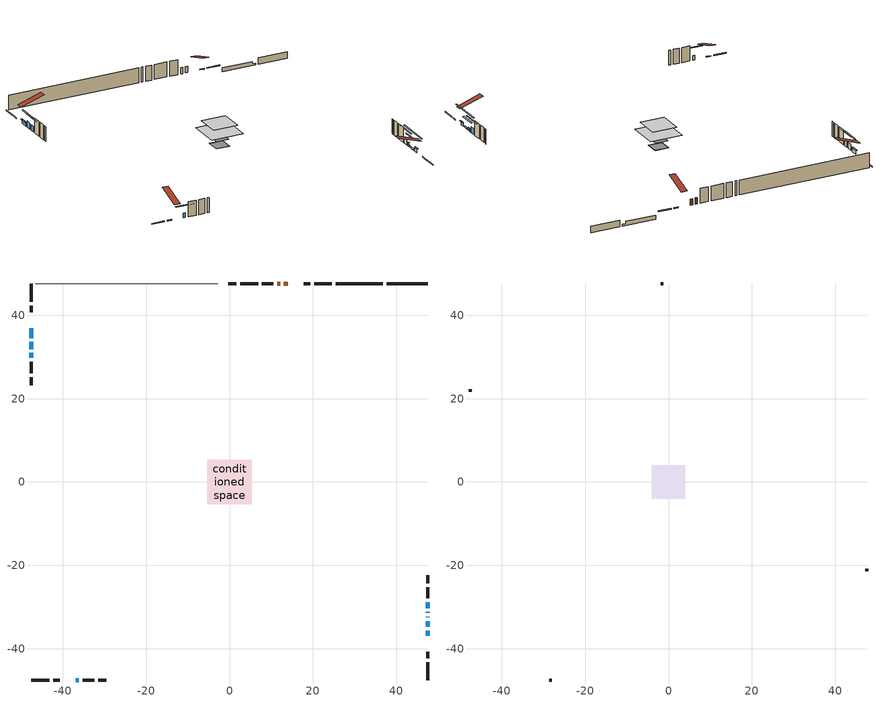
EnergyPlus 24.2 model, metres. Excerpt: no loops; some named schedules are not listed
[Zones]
conditioned space
 floor outside (Floor1 construction): -2.06,-2.06 -2.06,2.06 2.06,2.06 2.06,-2.06 z1.05
 floor adiabatic (AdiabaticFloorConstruction): -5.29,-5.29 -5.29,5.29 5.29,5.29 5.29,-5.29 z3.49
 floor foundation (Slab1 construction): -2.15,-2.15 -2.15,2.15 2.15,2.15 2.15,-2.15 z-1.18
 floor foundation (Slab1 construction 1): -2.3,-2.3 -2.3,2.3 2.3,2.3 2.3,-2.3 z-1.18
 wall outside (RimJoist1 construction): 24.59,47.51 20.29,47.51 / -47.51,-47.51 -43.21,-47.51 / -47.51,47.51 -47.51,43.21 / 47.51,-47.51 47.51,-43.21 z1.05:1.35
 wall outside (RimJoist2 construction): 19.36,47.51 17.84,47.51 / -42.28,-47.51 -40.76,-47.51 / -47.51,42.28 -47.51,40.76 / 47.51,-42.28 47.51,-40.76 z1.05:1.35
 wall outside (AdiabaticWallConstruction 1): 13.92,47.51 13.06,47.51 / 12.13,47.51 11.43,47.51 z1.05:3.08
 wall outside (AdiabaticWallConstruction): 47.51,-36.84 47.51,-35.69 / -47.51,36.84 -47.51,34.55 z1.05:2.19; 47.51,-34.77 47.51,-33.39 z1.05:1.66; -36.84,-47.51 -36.13,-47.51 z1.05:2.52; 47.51,-32.47 47.51,-32.29 / 47.51,-31.36 47.51,-31.18 z1.05:1.94; -47.51,33.62 -47.51,31.89 z1.05:3.08; 47.51,-30.25 47.51,-28.88 z1.05:3.01; -47.51,30.97 -47.51,29.77 z1.05:2.88
 wall outside (Wall1 construction): 10.5,47.51 7.78,47.51 / -35.2,-47.51 -32.48,-47.51 / -47.51,28.84 -47.51,26.12 / 47.51,-27.95 47.51,-25.23 z1.05:5.93
 wall outside (Wall3 construction): 1.65,47.51 -0.33,47.51 / -31.55,-47.51 -29.57,-47.51 / -47.51,25.19 -47.51,23.22 / 47.51,-24.3 47.51,-22.33 z1.05:5.93
 wall foundation (FoundationWall1 construction): 47.51,47.51 37.73,47.51 z-1.18:1.05
 wall foundation (FoundationWall2 construction): 25.52,47.51,-1.18 25.52,47.51,0.19 35.67,47.51,0.19 35.67,47.51,-0.55 36.8,47.51,-0.55 36.8,47.51,-1.18
 wall othersidecoefficients (Wall2 construction): 6.85,47.51 2.57,47.51 z1.05:5.93
 wall adiabatic (Wall5 construction): -2.76,47.51 -46.58,47.51 z1.05:5.93
 window (WindowConstruction): 47.51,-36.84 47.51,-35.69 z1.05:2.19
 window (WindowConstruction 8): 47.51,-34.77 47.51,-33.39 z1.05:1.66
 window (WindowConstruction 1): -47.51,36.84 -47.51,34.55 z1.05:2.19
 window (WindowConstruction 2): -36.84,-47.51 -36.13,-47.51 z1.05:2.52
 window (WindowConstruction 6): 47.51,-32.46 47.51,-32.29 z1.05:1.94
 window (WindowConstruction 7): 47.51,-31.36 47.51,-31.18 z1.05:1.94
 window (WindowConstruction 3): -47.51,33.62 -47.51,31.89 z1.05:3.08
 window (WindowConstruction 4): 47.51,-30.25 47.51,-28.88 z1.05:3.01
 window (WindowConstruction 5): -47.51,30.97 -47.51,29.77 z1.05:2.88
 door (Door): 13.92,47.51 13.06,47.51 z1.05:3.08
 door (Door 1): 12.13,47.51 11.43,47.51 z1.05:3.08
 ceiling adiabatic (AdiabaticFloorConstruction): 5.29,-5.29 5.29,5.29 -5.29,5.29 -5.29,-5.29 z3.49
attic - vented
 floor to conditioned space (Floor2 construction Reversed): -4.01,-4.01 -4.01,4.01 4.01,4.01 4.01,-4.01 z5.93
 wall outside (Wall4 construction): -1.26,47.51 -1.83,47.51 / -28.64,-47.51 -28.07,-47.51 / -47.51,22.29 -47.51,21.71 / 47.51,-21.4 47.51,-20.83 z1.05:5.93
 roof outside (Roof1 construction): 14.85,47.51,5.93 14.85,39.69,8.53 16.91,39.69,8.53 16.91,47.51,5.93; -37.77,-47.51,5.93 -37.77,-39.69,8.53 -39.83,-39.69,8.53 -39.83,-47.51,5.93; -47.51,37.77,5.93 -39.69,37.77,8.53 -39.69,39.83,8.53 -47.51,39.83,5.93; 47.51,-37.77,5.93 39.69,-37.77,8.53 39.69,-39.83,8.53 47.51,-39.83,5.93
shading: 47.51,-35.49 47.51,-37.04 47.92,-37.04 47.92,-35.49 z2.39; 47.51,-28.31 47.51,-39.85 47.92,-39.85 47.92,-28.31 z6.74; -47.51,34.35 -47.51,37.04 -47.92,37.04 -47.92,34.35 z2.39; -33.49,-47.51 -39.48,-47.51 -39.48,-47.92 -33.49,-47.92 z5.16; 47.51,-29.65 47.51,-35.1 47.92,-35.1 47.92,-29.65 z4.58; 47.51,-30.98 47.51,-31.56 47.92,-31.56 47.92,-30.98 z2.14; -47.51,29.25 -47.51,36.26 -47.92,36.26 -47.92,29.25 z5.72; 47.51,-26.24 47.51,-32.89 47.92,-32.89 47.92,-26.24 z5.65; -47.51,27.13 -47.51,33.6 -47.92,33.6 -47.92,27.13 z5.52
[Building]
Building 1: Terrain=Suburbs
[Site:Location]
Montreal Mirabel Intl AP_QC: Latitude {deg}=45.68; Longitude {deg}=-74.03; Time Zone {hr}=-5; Elevation {m}=82; Keep Site Location Information=Yes
[Site:GroundTemperature:Shallow]
0.642858, -1.75623, -1.94836, -0.80987, 3.76054, 8.30966, 12.2535, 14.7518, 14.9641, 12.9321, 9.08883, 4.67926
[Site:WaterMainsTemperature]
Calculation Method=Schedule; Temperature Schedule=mains temperature schedule
[Material] Roughness=Rough; Thermal Absorptance=0.9
Name | Thickness {m} | Conductivity {W/m-K} | Density {kg/m3} | Specific Heat {J/kg-K} | Solar Absorptance | Visible Absorptance
asphalt or fiberglass shingles | 0.00635 | 0.162714 | 1121.4 | 1465.45 | 0.4 | 0.4
ceiling loosefill ins | 0.169333 | 0.0480833 | 16.02 | 1046.75 | 0.7 | 0.7
ceiling stud and cavity | 0.1397 | 0.0831627 | 65.682 | 1177.47 | 0.7 | 0.7
concrete 4.0 in. | 0.1016 | 1.803125 | 2242.8 | 837.4 | 0.7 | 0.7
concrete 8.0 in. | 0.2032 | 1.803125 | 2242.8 | 837.4 | 0.7 | 0.7
door material | 0.04445 | 0.188738 | 512.64 | 1214.23 | 0.7 | 0.7
door material 1 | 0.04445 | 0.0451087 | 512.64 | 1214.23 | 0.7 | 0.7
exterior vertical ins; exterior vertical ins 1 | 0.0316066 | 0.029427 | 32.04 | 1214.23 | 0.7 | 0.7
floor covering | 0.0127 | 0.0433444 | 54.468 | 1339.84 | 0.6 | 0.6
floor rigid ins; rim joist rigid ins; wall rigid ins | 0.051816 | 0.029427 | 32.04 | 1214.23 | 0.7 | 0.7
floor rigid ins 1; wall rigid ins 2 | 0.512978 | 0.029427 | 32.04 | 1214.23 | 0.7 | 0.7
floor stud and cavity | 0.1397 | 0.0888242 | 92.3553 | 1139.71 | 0.7 | 0.7
floor stud and cavity 1 | 0.1397 | 1.75129 | 37.0049 | 1207.88 | 0.7 | 0.7
furniture material conditioned space 1 | 0.1524 | 0.115458 | 640.8 | 1214.23 | 0.6 | 0.6
gypsum board | 0.0127 | 0.160291 | 801 | 837.4 | 0.6 | 0.6
gypsum board 1 | 0.0127 | 0.160291 | 801 | 837.4 | 0.7 | 0.7
osb sheathing 0.5 in. | 0.0127 | 0.115458 | 512.64 | 1214.23 | 0.7 | 0.7
osb sheathing 0.75 in. | 0.01905 | 0.115458 | 512.64 | 1214.23 | 0.7 | 0.7
osb sheathing 2.0 in. | 0.0508 | 0.115458 | 512.64 | 1214.23 | 0.7 | 0.7
rim joist stud and cavity | 0.0508 | 0.0399264 | 125.044 | 1163.47 | 0.6 | 0.6
rim joist stud and cavity 1 | 0.0508 | 0.0369124 | 125.044 | 1163.47 | 0.6 | 0.6
wall rigid ins 1 | 0.051816 | 0.029427 | 32.04 | 1214.23 | 0.4 | 0.4
wall stud and cavity | 0.1397 | 0.188455 | 139.0536 | 1170.24 | 0.7 | 0.7
wall stud and cavity 1 | 0.1397 | 0.192317 | 139.0536 | 1170.24 | 0.7 | 0.7
wall stud and cavity 2 | 0.1397 | 0.192572 | 139.0536 | 1170.24 | 0.7 | 0.7
wall stud and cavity 3 | 0.0889 | 6.9971 | 50.32683 | 1063.81 | 0.6 | 0.6
wall stud and cavity 4 | 0.1397 | 0.154493 | 139.0536 | 1170.24 | 0.7 | 0.7
wall stud and cavity 5 | 0.0889 | 0.380278 | 52.3479 | 1209.89 | 0.7 | 0.7
wall stud and cavity 6 | 0.0889 | 0.391764 | 83.0341 | 1211.67 | 0.7 | 0.7
wood siding | 0.0254 | 0.102417 | 544.68 | 1172.36 | 0.4 | 0.4
wood siding 1 | 0.00254 | 0.102417 | 544.68 | 1172.36 | 0.4 | 0.4
wood siding 2; wood siding 3; wood siding 4 | 0.0254 | 0.102417 | 544.68 | 1172.36 | 0.7 | 0.7
[WindowMaterial:SimpleGlazingSystem]
Name | U-Factor {W/m2-K} | Solar Heat Gain Coefficient
WindowMaterial | 3.7259 | 0.45
WindowMaterial 1 | 3.01899 | 0.45
WindowMaterial 2 | 3.361376 | 0.46
WindowMaterial 3 | 3.11041 | 0.46
WindowMaterial 4 | 3.25293 | 0.46
WindowMaterial 5 | 2.71863 | 0.26
WindowMaterial 6 | 4.16822 | 0.43
[Construction]
AdiabaticFloorConstruction: floor stud and cavity 1, floor rigid ins 1, osb sheathing 0.75 in., floor covering
AdiabaticWallConstruction: wood siding 3, wall rigid ins 2, wall stud and cavity 5, gypsum board
AdiabaticWallConstruction 1: wood siding 4, wall rigid ins 2, wall stud and cavity 5, gypsum board
Door: door material
Door 1: door material 1
Floor1 construction: floor stud and cavity, floor rigid ins, osb sheathing 0.75 in., floor covering
Floor2 construction Reversed: gypsum board, ceiling stud and cavity, ceiling loosefill ins
FoundationWall1 construction; FoundationWall2 construction: concrete 8.0 in., gypsum board 1
furniture construction conditioned space 1: furniture material conditioned space 1
PartitionWallConstruction: gypsum board, wall stud and cavity 6, gypsum board
RimJoist1 construction: wood siding 2, osb sheathing 2.0 in., rim joist stud and cavity
RimJoist2 construction: wood siding 2, rim joist rigid ins, osb sheathing 2.0 in., rim joist stud and cavity 1
Roof1 construction: asphalt or fiberglass shingles
Slab1 construction; Slab1 construction 1: concrete 4.0 in.
Wall1 construction: wood siding, wall rigid ins, osb sheathing 0.5 in., wall stud and cavity, gypsum board
Wall2 construction: wall rigid ins 1, osb sheathing 0.5 in., wall stud and cavity 1, gypsum board
Wall3 construction: wood siding, wall rigid ins, osb sheathing 0.5 in., wall stud and cavity 2, gypsum board
Wall4 construction: wood siding 1, wall stud and cavity 3
Wall5 construction: wall rigid ins 1, osb sheathing 0.5 in., wall stud and cavity 4, gypsum board
WindowConstruction; WindowConstruction 1: WindowMaterial
WindowConstruction 2: WindowMaterial 1
WindowConstruction 3: WindowMaterial 2
WindowConstruction 4: WindowMaterial 3
WindowConstruction 5: WindowMaterial 4
WindowConstruction 6; WindowConstruction 7: WindowMaterial 5
WindowConstruction 8: WindowMaterial 6
[Zone] Multiplier=1; Part of Total Floor Area=Yes
Name | Volume {m3}
attic - vented | 27.2572
conditioned space | 372.5
[Space]
Name | Zone | Volume {m3}
attic - vented 1 | attic - vented | 27.2572
conditioned space 1 | conditioned space | 372.5
[ZoneInfiltration:EffectiveLeakageArea]
infil attic - vented 1: Zone or Space=attic - vented 1; Schedule=Always On Discrete; Effective Air Leakage Area {cm2}=2973.69; Stack Coefficient=0.000520344; Wind Coefficient=1.54122e-05
[ZoneMixing]
whole house fan mix: Zone or Space=attic - vented; Schedule=Always On Continuous; Design Flow Rate Calculation Method=Flow/Zone; Design Flow Rate {m3/s}=0; Source Zone or Space=conditioned space
[SurfaceProperty:ExposedFoundationPerimeter] Exposed Perimeter Calculation Method=TotalExposedPerimeter
Name | Total Exposed Perimeter {m}
Slab1 | 9.78399
Slab1 1 | 11.278
[SurfaceProperty:OtherSideCoefficients]
other non-freezing space: Combined Convective/Radiative Film Coefficient {W/m2-K}=8.35; Constant Temperature Coefficient=1; External Dry-Bulb Temperature Coefficient=0; Ground Temperature Coefficient=0; Wind Speed Coefficient=0; Zone Air Temperature Coefficient=0; Constant Temperature Schedule=other non-freezing space; Previous Other Side Temperature Coefficient=0
[InternalMass] Zone or ZoneList=conditioned space; Space or SpaceList=conditioned space 1
Name | Construction | Surface Area {m2}
furniture mass conditioned space 1 | furniture construction conditioned space 1 | 67.4159
partition wall mass | PartitionWallConstruction | 168.54
[Lights]
interior lighting: Zone or ZoneList or Space or SpaceList=conditioned space 1; Schedule=interior lighting schedule; Design Level Calculation Method=LightingLevel; Lighting Level {W}=343.2; Return Air Fraction=0; Fraction Radiant=0.6; Fraction Visible=0.2; Fraction Replaceable=1
[People]
occupants: Zone or ZoneList or Space or SpaceList=conditioned space 1; Number of People Schedule=occupants schedule; Number of People Calculation Method=People; Number of People=3; Fraction Radiant=0.314171; Sensible Heat Fraction=0.56303; Activity Level Schedule=occupants activity schedule; Carbon Dioxide Generation Rate {m3/s-W}=0; Enable ASHRAE 55 Comfort Warnings=No; Mean Radiant Temperature Calculation Type=EnclosureAveraged
[ElectricEquipment] Zone or ZoneList or Space or SpaceList=conditioned space 1; Design Level Calculation Method=EquipmentLevel
Name | Schedule | Design Level {W} | Fraction Latent | Fraction Radiant | Fraction Lost
clothes dryer | clothes dryer schedule | 140.772 | 0.015 | 0.081 | 0.85
clothes washer | clothes washer schedule | 32.1985 | 0.03 | 0.162 | 0.7
cooking range | cooking range schedule | 208.969 | 0.08 | 0.432 | 0.2
dishwasher | dishwasher schedule | 66.8632 | 0.3 | 0.18 | 0.4
fridge | fridge schedule | 72.9452 | 0 | 0.6 | 0
mech vent bath fan 0 | mech vent bath fan 0 schedule | 50.2 | 0 | 0 | 1
mech vent bath fan 1 | mech vent bath fan 1 schedule | 50.2 | 0 | 0 | 1
mech vent house fan | mech vent house fan schedule | 0 | 0 | 0 | 1
mech vent house fan cfis | mech vent house fan cfis schedule | 0 | 0 | 0 | 0
mech vent range fan 0 | mech vent range fan 0 schedule | 57 | 0 | 0 | 1
misc plug loads | misc plug loads schedule | 494.7 | 0.045 | 0.513 | 0.1
whole house fan | Always On Discrete | 0 | 0 | 0 | 1
[OtherEquipment] Zone or ZoneList or Space or SpaceList=conditioned space 1; Design Level Calculation Method=EquipmentLevel
Name | Fuel Type | Schedule | Design Level {W} | Fraction Latent | Fraction Radiant | Fraction Lost
clothes dryer 1 | Electricity | clothes dryer schedule | 0 | 0.015 | 0.081 | 0.85
cooking range 1 | Electricity | cooking range schedule | 0 | 0.08 | 0.432 | 0.2
general water use latent | None | general water use schedule | 59.3978 | 1 | 0 | 0
general water use sensible | None | general water use schedule | -58.539 | 0 | 0.6 | 0
mech vent house fan latent load | None | Always On Discrete | 0 | 1 | 0 | 0
mech vent house fan sensible load | None | Always On Discrete | 0 | 0 | 0 | 0
water heater energy adjustment1 | Electricity | Always On Discrete | 0.01 | 0 | 0 | 1
[ZoneInfiltration:DesignFlowRate] Zone or ZoneList or Space or SpaceList=conditioned space 1; Schedule=Always On Discrete; Design Flow Rate Calculation Method=Flow/Zone; Design Flow Rate {m3/s}=0
infil flow; natural vent flow; whole house fan flow
[Foundation:Kiva] Initial Indoor Air Temperature {C}=18; Wall Depth Below Slab {m}=0.2032; Custom Block X Position 1 {m}=0.2159; Custom Block Z Position 1 {m}=0
Name | Wall Height Above Grade {m} | Custom Block Material Name 1 | Custom Block Depth 1 {m}
Foundation Kiva 1 | 1.05001 | exterior vertical ins | 2.23001
Foundation Kiva 2 | 0.190012 | exterior vertical ins 1 | 1.37002
[Foundation:Kiva:Settings]
Soil Conductivity {W/m-K}=0.849921; Soil Density {kg/m3}=1842.3; Soil Specific Heat {J/kg-K}=418.7; Ground Solar Absorptivity=0.9; Ground Thermal Absorptivity=0.9; Ground Surface Roughness {m}=0.03; Far-Field Width {m}=40; Deep-Ground Boundary Condition=ZeroFlux; Deep-Ground Depth {m}=40; Minimum Cell Dimension {m}=0.2; Maximum Cell Growth Coefficient=3; Simulation Timestep=Timestep
[Exterior:Lights]
exterior lighting: Schedule=exterior lighting schedule; Design Level {W}=75.6
[Schedule:Constant]
Name | Hourly Value
Always On Continuous; mech vent house fan schedule; mech vent house fan cfis schedule; Always On Discrete | 1
other non-freezing space; fridge schedule | 0
occupants activity schedule | 117.228
[Schedule:Week:Daily]
interior lighting schedule Week Rule - Jan1-Jan27: interior lighting schedule day, interior lighting schedule day, interior lighting schedule day, interior lighting schedule day, interior lighting schedule day, interior lighting schedule day, interior lighting schedule day, interior lighting schedule default day, interior lighting schedule default day, interior lighting schedule default day, interior lighting schedule default day, interior lighting schedule default day
interior lighting schedule Week Rule - Jan28-Feb3: interior lighting schedule day, interior lighting schedule day, interior lighting schedule day, interior lighting schedule day, interior lighting schedule day 1, interior lighting schedule day 1, interior lighting schedule day 1, interior lighting schedule default day, interior lighting schedule default day, interior lighting schedule default day, interior lighting schedule default day, interior lighting schedule default day
interior lighting schedule Week Rule - Feb4-Feb24: interior lighting schedule day 1, interior lighting schedule day 1, interior lighting schedule day 1, interior lighting schedule day 1, interior lighting schedule day 1, interior lighting schedule day 1, interior lighting schedule day 1, interior lighting schedule default day, interior lighting schedule default day, interior lighting schedule default day, interior lighting schedule default day, interior lighting schedule default day
interior lighting schedule Week Rule - Feb25-Mar3: interior lighting schedule day 1, interior lighting schedule day 1, interior lighting schedule day 1, interior lighting schedule day 1, interior lighting schedule day 2, interior lighting schedule day 2, interior lighting schedule day 2, interior lighting schedule default day, interior lighting schedule default day, interior lighting schedule default day, interior lighting schedule default day, interior lighting schedule default day
interior lighting schedule Week Rule - Mar4-Mar31: interior lighting schedule day 2, interior lighting schedule day 2, interior lighting schedule day 2, interior lighting schedule day 2, interior lighting schedule day 2, interior lighting schedule day 2, interior lighting schedule day 2, interior lighting schedule default day, interior lighting schedule default day, interior lighting schedule default day, interior lighting schedule default day, interior lighting schedule default day
interior lighting schedule Week Rule - Apr1-Apr28: interior lighting schedule day 3, interior lighting schedule day 3, interior lighting schedule day 3, interior lighting schedule day 3, interior lighting schedule day 3, interior lighting schedule day 3, interior lighting schedule day 3, interior lighting schedule default day, interior lighting schedule default day, interior lighting schedule default day, interior lighting schedule default day, interior lighting schedule default day
interior lighting schedule Week Rule - Apr29-May5: interior lighting schedule day 3, interior lighting schedule day 3, interior lighting schedule day 4, interior lighting schedule day 4, interior lighting schedule day 4, interior lighting schedule day 4, interior lighting schedule day 4, interior lighting schedule default day, interior lighting schedule default day, interior lighting schedule default day, interior lighting schedule default day, interior lighting schedule default day
interior lighting schedule Week Rule - May6-May26: interior lighting schedule day 4, interior lighting schedule day 4, interior lighting schedule day 4, interior lighting schedule day 4, interior lighting schedule day 4, interior lighting schedule day 4, interior lighting schedule day 4, interior lighting schedule default day, interior lighting schedule default day, interior lighting schedule default day, interior lighting schedule default day, interior lighting schedule default day
interior lighting schedule Week Rule - May27-Jun2: interior lighting schedule day 4, interior lighting schedule day 4, interior lighting schedule day 4, interior lighting schedule day 4, interior lighting schedule day 4, interior lighting schedule day 5, interior lighting schedule day 5, interior lighting schedule default day, interior lighting schedule default day, interior lighting schedule default day, interior lighting schedule default day, interior lighting schedule default day
interior lighting schedule Week Rule - Jun3-Jun30: interior lighting schedule day 5, interior lighting schedule day 5, interior lighting schedule day 5, interior lighting schedule day 5, interior lighting schedule day 5, interior lighting schedule day 5, interior lighting schedule day 5, interior lighting schedule default day, interior lighting schedule default day, interior lighting schedule default day, interior lighting schedule default day, interior lighting schedule default day
interior lighting schedule Week Rule - Jul1-Jul28: interior lighting schedule day 6, interior lighting schedule day 6, interior lighting schedule day 6, interior lighting schedule day 6, interior lighting schedule day 6, interior lighting schedule day 6, interior lighting schedule day 6, interior lighting schedule default day, interior lighting schedule default day, interior lighting schedule default day, interior lighting schedule default day, interior lighting schedule default day
interior lighting schedule Week Rule - Jul29-Aug4: interior lighting schedule day 6, interior lighting schedule day 6, interior lighting schedule day 6, interior lighting schedule day 7, interior lighting schedule day 7, interior lighting schedule day 7, interior lighting schedule day 7, interior lighting schedule default day, interior lighting schedule default day, interior lighting schedule default day, interior lighting schedule default day, interior lighting schedule default day
interior lighting schedule Week Rule - Aug5-Aug25: interior lighting schedule day 7, interior lighting schedule day 7, interior lighting schedule day 7, interior lighting schedule day 7, interior lighting schedule day 7, interior lighting schedule day 7, interior lighting schedule day 7, interior lighting schedule default day, interior lighting schedule default day, interior lighting schedule default day, interior lighting schedule default day, interior lighting schedule default day
interior lighting schedule Week Rule - Aug26-Sep1: interior lighting schedule day 7, interior lighting schedule day 7, interior lighting schedule day 7, interior lighting schedule day 7, interior lighting schedule day 7, interior lighting schedule day 7, interior lighting schedule day 8, interior lighting schedule default day, interior lighting schedule default day, interior lighting schedule default day, interior lighting schedule default day, interior lighting schedule default day
interior lighting schedule Week Rule - Sep2-Sep29: interior lighting schedule day 8, interior lighting schedule day 8, interior lighting schedule day 8, interior lighting schedule day 8, interior lighting schedule day 8, interior lighting schedule day 8, interior lighting schedule day 8, interior lighting schedule default day, interior lighting schedule default day, interior lighting schedule default day, interior lighting schedule default day, interior lighting schedule default day
interior lighting schedule Week Rule - Sep30-Oct6: interior lighting schedule day 8, interior lighting schedule day 9, interior lighting schedule day 9, interior lighting schedule day 9, interior lighting schedule day 9, interior lighting schedule day 9, interior lighting schedule day 9, interior lighting schedule default day, interior lighting schedule default day, interior lighting schedule default day, interior lighting schedule default day, interior lighting schedule default day
interior lighting schedule Week Rule - Oct7-Oct27: interior lighting schedule day 9, interior lighting schedule day 9, interior lighting schedule day 9, interior lighting schedule day 9, interior lighting schedule day 9, interior lighting schedule day 9, interior lighting schedule day 9, interior lighting schedule default day, interior lighting schedule default day, interior lighting schedule default day, interior lighting schedule default day, interior lighting schedule default day
interior lighting schedule Week Rule - Oct28-Nov3: interior lighting schedule day 9, interior lighting schedule day 9, interior lighting schedule day 9, interior lighting schedule day 9, interior lighting schedule day 10, interior lighting schedule day 10, interior lighting schedule day 10, interior lighting schedule default day, interior lighting schedule default day, interior lighting schedule default day, interior lighting schedule default day, interior lighting schedule default day
interior lighting schedule Week Rule - Nov4-Nov24: interior lighting schedule day 10, interior lighting schedule day 10, interior lighting schedule day 10, interior lighting schedule day 10, interior lighting schedule day 10, interior lighting schedule day 10, interior lighting schedule day 10, interior lighting schedule default day, interior lighting schedule default day, interior lighting schedule default day, interior lighting schedule default day, interior lighting schedule default day
interior lighting schedule Week Rule - Nov25-Dec1: interior lighting schedule day 10, interior lighting schedule day 10, interior lighting schedule day 10, interior lighting schedule day 10, interior lighting schedule day 10, interior lighting schedule day 10, interior lighting schedule day 11, interior lighting schedule default day, interior lighting schedule default day, interior lighting schedule default day, interior lighting schedule default day, interior lighting schedule default day
interior lighting schedule Week Rule - Dec2-Dec31: interior lighting schedule day 11, interior lighting schedule day 11, interior lighting schedule day 11, interior lighting schedule day 11, interior lighting schedule day 11, interior lighting schedule day 11, interior lighting schedule day 11, interior lighting schedule default day, interior lighting schedule default day, interior lighting schedule default day, interior lighting schedule default day, interior lighting schedule default day
occupants schedule Week Rule - Jan1-Dec31: occupants schedule day, occupants schedule day, occupants schedule day, occupants schedule day, occupants schedule day, occupants schedule day, occupants schedule day, occupants schedule default day, occupants schedule default day, occupants schedule default day, occupants schedule default day, occupants schedule default day
clothes dryer schedule Week Rule - Jan1-Dec31: clothes dryer schedule day, clothes dryer schedule day, clothes dryer schedule day, clothes dryer schedule day, clothes dryer schedule day, clothes dryer schedule day, clothes dryer schedule day, clothes dryer schedule default day, clothes dryer schedule default day, clothes dryer schedule default day, clothes dryer schedule default day, clothes dryer schedule default day
clothes washer schedule Week Rule - Jan1-Dec31: clothes washer schedule day, clothes washer schedule day, clothes washer schedule day, clothes washer schedule day, clothes washer schedule day, clothes washer schedule day, clothes washer schedule day, clothes washer schedule default day, clothes washer schedule default day, clothes washer schedule default day, clothes washer schedule default day, clothes washer schedule default day
cooking range schedule Week Rule - Jan1-Dec31: cooking range schedule day, cooking range schedule day, cooking range schedule day, cooking range schedule day, cooking range schedule day, cooking range schedule day, cooking range schedule day, cooking range schedule default day, cooking range schedule default day, cooking range schedule default day, cooking range schedule default day, cooking range schedule default day
dishwasher schedule Week Rule - Jan1-Dec31: dishwasher schedule day, dishwasher schedule day, dishwasher schedule day, dishwasher schedule day, dishwasher schedule day, dishwasher schedule day, dishwasher schedule day, dishwasher schedule default day, dishwasher schedule default day, dishwasher schedule default day, dishwasher schedule default day, dishwasher schedule default day
mech vent bath fan 0 schedule Week Rule - Jan1-Dec31: mech vent bath fan 0 schedule day, mech vent bath fan 0 schedule day, mech vent bath fan 0 schedule day, mech vent bath fan 0 schedule day, mech vent bath fan 0 schedule day, mech vent bath fan 0 schedule day, mech vent bath fan 0 schedule day, mech vent bath fan 0 schedule default day, mech vent bath fan 0 schedule default day, mech vent bath fan 0 schedule default day, mech vent bath fan 0 schedule default day, mech vent bath fan 0 schedule default day
mech vent bath fan 1 schedule Week Rule - Jan1-Dec31: mech vent bath fan 1 schedule day, mech vent bath fan 1 schedule day, mech vent bath fan 1 schedule day, mech vent bath fan 1 schedule day, mech vent bath fan 1 schedule day, mech vent bath fan 1 schedule day, mech vent bath fan 1 schedule day, mech vent bath fan 1 schedule default day, mech vent bath fan 1 schedule default day, mech vent bath fan 1 schedule default day, mech vent bath fan 1 schedule default day, mech vent bath fan 1 schedule default day
mech vent range fan 0 schedule Week Rule - Jan1-Dec31: mech vent range fan 0 schedule day, mech vent range fan 0 schedule day, mech vent range fan 0 schedule day, mech vent range fan 0 schedule day, mech vent range fan 0 schedule day, mech vent range fan 0 schedule day, mech vent range fan 0 schedule day, mech vent range fan 0 schedule default day, mech vent range fan 0 schedule default day, mech vent range fan 0 schedule default day, mech vent range fan 0 schedule default day, mech vent range fan 0 schedule default day
misc plug loads schedule Week Rule - Jan1-Dec31: misc plug loads schedule day, misc plug loads schedule day, misc plug loads schedule day, misc plug loads schedule day, misc plug loads schedule day, misc plug loads schedule day, misc plug loads schedule day, misc plug loads schedule default day, misc plug loads schedule default day, misc plug loads schedule default day, misc plug loads schedule default day, misc plug loads schedule default day
general water use schedule Week Rule - Jan1-Dec31: general water use schedule day, general water use schedule day, general water use schedule day, general water use schedule day, general water use schedule day, general water use schedule day, general water use schedule day, general water use schedule default day, general water use schedule default day, general water use schedule default day, general water use schedule default day, general water use schedule default day
exterior lighting schedule Week Rule - Jan1-Jan27: exterior lighting schedule day, exterior lighting schedule day, exterior lighting schedule day, exterior lighting schedule day, exterior lighting schedule day, exterior lighting schedule day, exterior lighting schedule day, exterior lighting schedule default day, exterior lighting schedule default day, exterior lighting schedule default day, exterior lighting schedule default day, exterior lighting schedule default day
exterior lighting schedule Week Rule - Jan28-Feb3: exterior lighting schedule day, exterior lighting schedule day, exterior lighting schedule day, exterior lighting schedule day, exterior lighting schedule day 1, exterior lighting schedule day 1, exterior lighting schedule day 1, exterior lighting schedule default day, exterior lighting schedule default day, exterior lighting schedule default day, exterior lighting schedule default day, exterior lighting schedule default day
exterior lighting schedule Week Rule - Feb4-Feb24: exterior lighting schedule day 1, exterior lighting schedule day 1, exterior lighting schedule day 1, exterior lighting schedule day 1, exterior lighting schedule day 1, exterior lighting schedule day 1, exterior lighting schedule day 1, exterior lighting schedule default day, exterior lighting schedule default day, exterior lighting schedule default day, exterior lighting schedule default day, exterior lighting schedule default day
exterior lighting schedule Week Rule - Feb25-Mar3: exterior lighting schedule day 1, exterior lighting schedule day 1, exterior lighting schedule day 1, exterior lighting schedule day 1, exterior lighting schedule day 2, exterior lighting schedule day 2, exterior lighting schedule day 2, exterior lighting schedule default day, exterior lighting schedule default day, exterior lighting schedule default day, exterior lighting schedule default day, exterior lighting schedule default day
exterior lighting schedule Week Rule - Mar4-Mar31: exterior lighting schedule day 2, exterior lighting schedule day 2, exterior lighting schedule day 2, exterior lighting schedule day 2, exterior lighting schedule day 2, exterior lighting schedule day 2, exterior lighting schedule day 2, exterior lighting schedule default day, exterior lighting schedule default day, exterior lighting schedule default day, exterior lighting schedule default day, exterior lighting schedule default day
exterior lighting schedule Week Rule - Apr1-Apr28: exterior lighting schedule day 3, exterior lighting schedule day 3, exterior lighting schedule day 3, exterior lighting schedule day 3, exterior lighting schedule day 3, exterior lighting schedule day 3, exterior lighting schedule day 3, exterior lighting schedule default day, exterior lighting schedule default day, exterior lighting schedule default day, exterior lighting schedule default day, exterior lighting schedule default day
exterior lighting schedule Week Rule - Apr29-May5: exterior lighting schedule day 3, exterior lighting schedule day 3, exterior lighting schedule day 4, exterior lighting schedule day 4, exterior lighting schedule day 4, exterior lighting schedule day 4, exterior lighting schedule day 4, exterior lighting schedule default day, exterior lighting schedule default day, exterior lighting schedule default day, exterior lighting schedule default day, exterior lighting schedule default day
exterior lighting schedule Week Rule - May6-May26: exterior lighting schedule day 4, exterior lighting schedule day 4, exterior lighting schedule day 4, exterior lighting schedule day 4, exterior lighting schedule day 4, exterior lighting schedule day 4, exterior lighting schedule day 4, exterior lighting schedule default day, exterior lighting schedule default day, exterior lighting schedule default day, exterior lighting schedule default day, exterior lighting schedule default day
exterior lighting schedule Week Rule - May27-Jun2: exterior lighting schedule day 4, exterior lighting schedule day 4, exterior lighting schedule day 4, exterior lighting schedule day 4, exterior lighting schedule day 4, exterior lighting schedule day 5, exterior lighting schedule day 5, exterior lighting schedule default day, exterior lighting schedule default day, exterior lighting schedule default day, exterior lighting schedule default day, exterior lighting schedule default day
exterior lighting schedule Week Rule - Jun3-Jun30: exterior lighting schedule day 5, exterior lighting schedule day 5, exterior lighting schedule day 5, exterior lighting schedule day 5, exterior lighting schedule day 5, exterior lighting schedule day 5, exterior lighting schedule day 5, exterior lighting schedule default day, exterior lighting schedule default day, exterior lighting schedule default day, exterior lighting schedule default day, exterior lighting schedule default day
exterior lighting schedule Week Rule - Jul1-Jul28: exterior lighting schedule day 6, exterior lighting schedule day 6, exterior lighting schedule day 6, exterior lighting schedule day 6, exterior lighting schedule day 6, exterior lighting schedule day 6, exterior lighting schedule day 6, exterior lighting schedule default day, exterior lighting schedule default day, exterior lighting schedule default day, exterior lighting schedule default day, exterior lighting schedule default day
[Schedule:Year]
interior lighting schedule: interior lighting schedule Week Rule - Jan1-Jan27, 1, 1, 1, 27, interior lighting schedule Week Rule - Jan28-Feb3, 1, 28, 2, 3, interior lighting schedule Week Rule - Feb4-Feb24, 2, 4, 2, 24, interior lighting schedule Week Rule - Feb25-Mar3, 2, 25, 3, 3, interior lighting schedule Week Rule - Mar4-Mar31, 3, 4, 3, 31, interior lighting schedule Week Rule - Apr1-Apr28, 4, 1, 4, 28, interior lighting schedule Week Rule - Apr29-May5, 4, 29, 5, 5, interior lighting schedule Week Rule - May6-May26, 5, 6, 5, 26, interior lighting schedule Week Rule - May27-Jun2, 5, 27, 6, 2, interior lighting schedule Week Rule - Jun3-Jun30, 6, 3, 6, 30, interior lighting schedule Week Rule - Jul1-Jul28, 7, 1, 7, 28, interior lighting schedule Week Rule - Jul29-Aug4, 7, 29, 8, 4, interior lighting schedule Week Rule - Aug5-Aug25, 8, 5, 8, 25, interior lighting schedule Week Rule - Aug26-Sep1, 8, 26, 9, 1, interior lighting schedule Week Rule - Sep2-Sep29, 9, 2, 9, 29, interior lighting schedule Week Rule - Sep30-Oct6, 9, 30, 10, 6, interior lighting schedule Week Rule - Oct7-Oct27, 10, 7, 10, 27, interior lighting schedule Week Rule - Oct28-Nov3, 10, 28, 11, 3, interior lighting schedule Week Rule - Nov4-Nov24, 11, 4, 11, 24, interior lighting schedule Week Rule - Nov25-Dec1, 11, 25, 12, 1, interior lighting schedule Week Rule - Dec2-Dec31, 12, 2, 12, 31
occupants schedule: occupants schedule Week Rule - Jan1-Dec31, 1, 1, 12, 31
clothes dryer schedule: clothes dryer schedule Week Rule - Jan1-Dec31, 1, 1, 12, 31
clothes washer schedule: clothes washer schedule Week Rule - Jan1-Dec31, 1, 1, 12, 31
cooking range schedule: cooking range schedule Week Rule - Jan1-Dec31, 1, 1, 12, 31
dishwasher schedule: dishwasher schedule Week Rule - Jan1-Dec31, 1, 1, 12, 31
mech vent bath fan 0 schedule: mech vent bath fan 0 schedule Week Rule - Jan1-Dec31, 1, 1, 12, 31
mech vent bath fan 1 schedule: mech vent bath fan 1 schedule Week Rule - Jan1-Dec31, 1, 1, 12, 31
mech vent range fan 0 schedule: mech vent range fan 0 schedule Week Rule - Jan1-Dec31, 1, 1, 12, 31
misc plug loads schedule: misc plug loads schedule Week Rule - Jan1-Dec31, 1, 1, 12, 31
general water use schedule: general water use schedule Week Rule - Jan1-Dec31, 1, 1, 12, 31
exterior lighting schedule: exterior lighting schedule Week Rule - Jan1-Jan27, 1, 1, 1, 27, exterior lighting schedule Week Rule - Jan28-Feb3, 1, 28, 2, 3, exterior lighting schedule Week Rule - Feb4-Feb24, 2, 4, 2, 24, exterior lighting schedule Week Rule - Feb25-Mar3, 2, 25, 3, 3, exterior lighting schedule Week Rule - Mar4-Mar31, 3, 4, 3, 31, exterior lighting schedule Week Rule - Apr1-Apr28, 4, 1, 4, 28, exterior lighting schedule Week Rule - Apr29-May5, 4, 29, 5, 5, exterior lighting schedule Week Rule - May6-May26, 5, 6, 5, 26, exterior lighting schedule Week Rule - May27-Jun2, 5, 27, 6, 2, exterior lighting schedule Week Rule - Jun3-Jun30, 6, 3, 6, 30, exterior lighting schedule Week Rule - Jul1-Jul28, 7, 1, 7, 28, exterior lighting schedule Week Rule - Jul29-Aug4, 7, 29, 8, 4, exterior lighting schedule Week Rule - Aug5-Aug25, 8, 5, 8, 25, exterior lighting schedule Week Rule - Aug26-Sep1, 8, 26, 9, 1, exterior lighting schedule Week Rule - Sep2-Sep29, 9, 2, 9, 29, exterior lighting schedule Week Rule - Sep30-Oct6, 9, 30, 10, 6, exterior lighting schedule Week Rule - Oct7-Oct27, 10, 7, 10, 27, exterior lighting schedule Week Rule - Oct28-Nov3, 10, 28, 11, 3, exterior lighting schedule Week Rule - Nov4-Nov24, 11, 4, 11, 24, exterior lighting schedule Week Rule - Nov25-Dec1, 11, 25, 12, 1, exterior lighting schedule Week Rule - Dec2-Dec31, 12, 2, 12, 31
[Schedule:Compact]
mains temperature schedule: Through: 01/01, For: AllDays, Until: 24:00, 5.61444, Through: 01/02, For: AllDays, Until: 24:00, 5.535, Through: 01/03, For: AllDays, Until: 24:00, 5.45667, Through: 01/04, For: AllDays, Until: 24:00, 5.37944, Through: 01/05, For: AllDays, Until: 24:00, 5.30333, Through: 01/06, For: AllDays, Until: 24:00, 5.22889, Through: 01/07, For: AllDays, Until: 24:00, 5.15611, Through: 01/08, For: AllDays, Until: 24:00, 5.08389, Through: 01/09, For: AllDays, Until: 24:00, 5.01333, Through: 01/10, For: AllDays, Until: 24:00, 4.94444, Through: 01/11, For: AllDays, Until: 24:00, 4.87667, Through: 01/12, For: AllDays, Until: 24:00, 4.81056, Through: 01/13, For: AllDays, Until: 24:00, 4.74556, Through: 01/14, For: AllDays, Until: 24:00, 4.68222, Through: 01/15, For: AllDays, Until: 24:00, 4.62056, Through: 01/16, For: AllDays, Until: 24:00, 4.56, Through: 01/17, For: AllDays, Until: 24:00, 4.50111, Through: 01/18, For: AllDays, Until: 24:00, 4.44389, Through: 01/19, For: AllDays, Until: 24:00, 4.38778, Through: 01/20, For: AllDays, Until: 24:00, 4.33389, Through: 01/21, For: AllDays, Until: 24:00, 4.28111, Through: 01/22, For: AllDays, Until: 24:00, 4.23, Through: 01/23, For: AllDays, Until: 24:00, 4.18056, Through: 01/24, For: AllDays, Until: 24:00, 4.13278, Through: 01/25, For: AllDays, Until: 24:00, 4.08667, Through: 01/26, For: AllDays, Until: 24:00, 4.04222, Through: 01/27, For: AllDays, Until: 24:00, 3.99944, Through: 01/28, For: AllDays, Until: 24:00, 3.95833, Through: 01/29, For: AllDays, Until: 24:00, 3.91889, Through: 01/30, For: AllDays, Until: 24:00, 3.88111, Through: 01/31, For: AllDays, Until: 24:00, 3.845, Through: 02/01, For: AllDays, Until: 24:00, 3.81056, Through: 02/02, For: AllDays, Until: 24:00, 3.77778, Through: 02/03, For: AllDays, Until: 24:00, 3.74722, Through: 02/04, For: AllDays, Until: 24:00, 3.71833, Through: 02/05, For: AllDays, Until: 24:00, 3.69056, Through: 02/06, For: AllDays, Until: 24:00, 3.66556, Through: 02/07, For: AllDays, Until: 24:00, 3.64167, Through: 02/08, For: AllDays, Until: 24:00, 3.61944, Through: 02/09, For: AllDays, Until: 24:00, 3.59944, Through: 02/10, For: AllDays, Until: 24:00, 3.58111, Through: 02/11, For: AllDays, Until: 24:00, 3.56444, Through: 02/12, For: AllDays, Until: 24:00, 3.55, Through: 02/13, For: AllDays, Until: 24:00, 3.53667, Through: 02/14, For: AllDays, Until: 24:00, 3.52556, Through: 02/15, For: AllDays, Until: 24:00, 3.51667, Through: 02/16, For: AllDays, Until: 24:00, 3.50889, Through: 02/17, For: AllDays, Until: 24:00, 3.50333, Through: 02/18, For: AllDays, Until: 24:00, 3.49944, Through: 02/19, For: AllDays, Until: 24:00, 3.49778, Through: 02/20, For: AllDays, Until: 24:00, 3.49778, Through: 02/21, For: AllDays, Until: 24:00, 3.49944, Through: 02/22, For: AllDays, Until: 24:00, 3.50278, Through: 02/23, For: AllDays, Until: 24:00, 3.50833, Through: 02/24, For: AllDays, Until: 24:00, 3.515, Through: 02/25, For: AllDays, Until: 24:00, 3.52444, Through: 02/26, For: AllDays, Until: 24:00, 3.535, Through: 02/27, For: AllDays, Until: 24:00, 3.54778, Through: 02/28, For: AllDays, Until: 24:00, 3.56222, Through: 03/01, For: AllDays, Until: 24:00, 3.57833, Through: 03/02, For: AllDays, Until: 24:00, 3.59667, Through: 03/03, For: AllDays, Until: 24:00, 3.61667, Through: 03/04, For: AllDays, Until: 24:00, 3.63833, Through: 03/05, For: AllDays, Until: 24:00, 3.66167, Through: 03/06, For: AllDays, Until: 24:00, 3.68667, Through: 03/07, For: AllDays, Until: 24:00, 3.71389, Through: 03/08, For: AllDays, Until: 24:00, 3.74278, Through: 03/09, For: AllDays, Until: 24:00, 3.77333, Through: 03/10, For: AllDays, Until: 24:00, 3.80556, Through: 03/11, For: AllDays, Until: 24:00, 3.83944, Through: 03/12, For: AllDays, Until: 24:00, 3.87556, Through: 03/13, For: AllDays, Until: 24:00, 3.91278, Through: 03/14, For: AllDays, Until: 24:00, 3.95222, Through: 03/15, For: AllDays, Until: 24:00, 3.99278, Through: 03/16, For: AllDays, Until: 24:00, 4.03556, Through: 03/17, For: AllDays, Until: 24:00, 4.08, Through: 03/18, For: AllDays, Until: 24:00, 4.12556, Through: 03/19, For: AllDays, Until: 24:00, 4.17333, Through: 03/20, For: AllDays, Until: 24:00, 4.22278, Through: 03/21, For: AllDays, Until: 24:00, 4.27333, Through: 03/22, For: AllDays, Until: 24:00, 4.32556, Through: 03/23, For: AllDays, Until: 24:00, 4.38, Through: 03/24, For: AllDays, Until: 24:00, 4.43556, Through: 03/25, For: AllDays, Until: 24:00, 4.49222, Through: 03/26, For: AllDays, Until: 24:00, 4.55111, Through: 03/27, For: AllDays, Until: 24:00, 4.61111, Through: 03/28, For: AllDays, Until: 24:00, 4.67278, Through: 03/29, For: AllDays, Until: 24:00, 4.73611, Through: 03/30, For: AllDays, Until: 24:00, 4.80056, Through: 03/31, For: AllDays, Until: 24:00, 4.86667, Through: 04/01, For: AllDays, Until: 24:00, 4.93444, Through: 04/02, For: AllDays, Until: 24:00, 5.00333, Through: 04/03, For: AllDays, Until: 24:00, 5.07333, Through: 04/04, For: AllDays, Until: 24:00, 5.145, Through: 04/05, For: AllDays, Until: 24:00, 5.21833, Through: 04/06, For: AllDays, Until: 24:00, 5.29222, Through: 04/07, For: AllDays, Until: 24:00, 5.36778, Through: 04/08, For: AllDays, Until: 24:00, 5.445, Through: 04/09, For: AllDays, Until: 24:00, 5.52333, Through: 04/10, For: AllDays, Until: 24:00, 5.60222, Through: 04/11, For: AllDays, Until: 24:00, 5.68278, Through: 04/12, For: AllDays, Until: 24:00, 5.765, Through: 04/13, For: AllDays, Until: 24:00, 5.84778, Through: 04/14, For: AllDays, Until: 24:00, 5.93167, Through: 04/15, For: AllDays, Until: 24:00, 6.01722, Through: 04/16, For: AllDays, Until: 24:00, 6.10333, Through: 04/17, For: AllDays, Until: 24:00, 6.19056, Through: 04/18, For: AllDays, Until: 24:00, 6.27889, Through: 04/19, For: AllDays, Until: 24:00, 6.36833, Through: 04/20, For: AllDays, Until: 24:00, 6.45833, Through: 04/21, For: AllDays, Until: 24:00, 6.55, Through: 04/22, For: AllDays, Until: 24:00, 6.64222, Through: 04/23, For: AllDays, Until: 24:00, 6.735, Through: 04/24, For: AllDays, Until: 24:00, 6.82944, Through: 04/25, For: AllDays, Until: 24:00, 6.92389, Through: 04/26, For: AllDays, Until: 24:00, 7.01944, Through: 04/27, For: AllDays, Until: 24:00, 7.11611, Through: 04/28, For: AllDays, Until: 24:00, 7.21333, Through: 04/29, For: AllDays, Until: 24:00, 7.31111, Through: 04/30, For: AllDays, Until: 24:00, 7.41, Through: 05/01, For: AllDays, Until: 24:00, 7.50944, Through: 05/02, For: AllDays, Until: 24:00, 7.60889, Through: 05/03, For: AllDays, Until: 24:00, 7.71, Through: 05/04, For: AllDays, Until: 24:00, 7.81111, Through: 05/05, For: AllDays, Until: 24:00, 7.91278, Through: 05/06, For: AllDays, Until: 24:00, 8.015, Through: 05/07, For: AllDays, Until: 24:00, 8.11778, Through: 05/08, For: AllDays, Until: 24:00, 8.22056, Through: 05/09, For: AllDays, Until: 24:00, 8.32444, Through: 05/10, For: AllDays, Until: 24:00, 8.42833, Through: 05/11, For: AllDays, Until: 24:00, 8.53278, Through: 05/12, For: AllDays, Until: 24:00, 8.63722, Through: 05/13, For: AllDays, Until: 24:00, 8.74222, Through: 05/14, For: AllDays, Until: 24:00, 8.84778, Through: 05/15, For: AllDays, Until: 24:00, 8.95333, Through: 05/16, For: AllDays, Until: 24:00, 9.05889, Through: 05/17, For: AllDays, Until: 24:00, 9.165, Through: 05/18, For: AllDays, Until: 24:00, 9.27111, Through: 05/19, For: AllDays, Until: 24:00, 9.37722, Through: 05/20, For: AllDays, Until: 24:00, 9.48389, Through: 05/21, For: AllDays, Until: 24:00, 9.59, Through: 05/22, For: AllDays, Until: 24:00, 9.69667, Through: 05/23, For: AllDays, Until: 24:00, 9.80278, Through: 05/24, For: AllDays, Until: 24:00, 9.90944, Through: 05/25, For: AllDays, Until: 24:00, 10.0156, Through: 05/26, For: AllDays, Until: 24:00, 10.1217, Through: 05/27, For: AllDays, Until: 24:00, 10.2278, Through: 05/28, For: AllDays, Until: 24:00, 10.3339, Through: 05/29, For: AllDays, Until: 24:00, 10.4394, Through: 05/30, For: AllDays, Until: 24:00, 10.545, Through: 05/31, For: AllDays, Until: 24:00, 10.65, Through: 06/01, For: AllDays, Until: 24:00, 10.755, Through: 06/02, For: AllDays, Until: 24:00, 10.86, Through: 06/03, For: AllDays, Until: 24:00, 10.9639, Through: 06/04, For: AllDays, Until: 24:00, 11.0678, Through: 06/05, For: AllDays, Until: 24:00, 11.1717, Through: 06/06, For: AllDays, Until: 24:00, 11.2744, Through: 06/07, For: AllDays, Until: 24:00, 11.3772, Through: 06/08, For: AllDays, Until: 24:00, 11.4789, Through: 06/09, For: AllDays, Until: 24:00, 11.5806, Through: 06/10, For: AllDays, Until: 24:00, 11.6817, Through: 06/11, For: AllDays, Until: 24:00, 11.7822, Through: 06/12, For: AllDays, Until: 24:00, 11.8817, Through: 06/13, For: AllDays, Until: 24:00, 11.9811, Through: 06/14, For: AllDays, Until: 24:00, 12.0794, Through: 06/15, For: AllDays, Until: 24:00, 12.1772, Through: 06/16, For: AllDays, Until: 24:00, 12.2739, Through: 06/17, For: AllDays, Until: 24:00, 12.37, Through: 06/18, For: AllDays, Until: 24:00, 12.4656, Through: 06/19, For: AllDays, Until: 24:00, 12.56, Through: 06/20, For: AllDays, Until: 24:00, 12.6539, Through: 06/21, For: AllDays, Until: 24:00, 12.7467, Through: 06/22, For: AllDays, Until: 24:00, 12.8389, Through: 06/23, For: AllDays, Until: 24:00, 12.93, Through: 06/24, For: AllDays, Until: 24:00, 13.02, Through: 06/25, For: AllDays, Until: 24:00, 13.1089, Through: 06/26, For: AllDays, Until: 24:00, 13.1972, Through: 06/27, For: AllDays, Until: 24:00, 13.2839, Through: 06/28, For: AllDays, Until: 24:00, 13.37, Through: 06/29, For: AllDays, Until: 24:00, 13.455, Through: 06/30, For: AllDays, Until: 24:00, 13.5383, Through: 07/01, For: AllDays, Until: 24:00, 13.6211, Through: 07/02, For: AllDays, Until: 24:00, 13.7028, Through: 07/03, For: AllDays, Until: 24:00, 13.7828, Through: 07/04, For: AllDays, Until: 24:00, 13.8617, Through: 07/05, For: AllDays, Until: 24:00, 13.9394, Through: 07/06, For: AllDays, Until: 24:00, 14.0161, Through: 07/07, For: AllDays, Until: 24:00, 14.0911, Through: 07/08, For: AllDays, Until: 24:00, 14.165, Through: 07/09, For: AllDays, Until: 24:00, 14.2378, Through: 07/10, For: AllDays, Until: 24:00, 14.3089, Through: 07/11, For: AllDays, Until: 24:00, 14.3789, Through: 07/12, For: AllDays, Until: 24:00, 14.4472, Through: 07/13, For: AllDays, Until: 24:00, 14.5144, Through: 07/14, For: AllDays, Until: 24:00, 14.58, Through: 07/15, For: AllDays, Until: 24:00, 14.6444, Through: 07/16, For: AllDays, Until: 24:00, 14.7072, Through: 07/17, For: AllDays, Until: 24:00, 14.7683, Through: 07/18, For: AllDays, Until: 24:00, 14.8278, Through: 07/19, For: AllDays, Until: 24:00, 14.8861, Through: 07/20, For: AllDays, Until: 24:00, 14.9428, Through: 07/21, For: AllDays, Until: 24:00, 14.9978, Through: 07/22, For: AllDays, Until: 24:00, 15.0517, Through: 07/23, For: AllDays, Until: 24:00, 15.1033, Through: 07/24, For: AllDays, Until: 24:00, 15.1539, Through: 07/25, For: AllDays, Until: 24:00, 15.2028, Through: 07/26, For: AllDays, Until: 24:00, 15.2494, Through: 07/27, For: AllDays, Until: 24:00, 15.295, Through: 07/28, For: AllDays, Until: 24:00, 15.3389, Through: 07/29, For: AllDays, Until: 24:00, 15.3811, Through: 07/30, For: AllDays, Until: 24:00, 15.4211, Through: 07/31, For: AllDays, Until: 24:00, 15.46, Through: 08/01, For: AllDays, Until: 24:00, 15.4972, Through: 08/02, For: AllDays, Until: 24:00, 15.5322, Through: 08/03, For: AllDays, Until: 24:00, 15.5656, Through: 08/04, For: AllDays, Until: 24:00, 15.5978, Through: 08/05, For: AllDays, Until: 24:00, 15.6278, Through: 08/06, For: AllDays, Until: 24:00, 15.6561, Through: 08/07, For: AllDays, Until: 24:00, 15.6822, Through: 08/08, For: AllDays, Until: 24:00, 15.7072, Through: 08/09, For: AllDays, Until: 24:00, 15.73, Through: 08/10, For: AllDays, Until: 24:00, 15.7511, Through: 08/11, For: AllDays, Until: 24:00, 15.7706, Through: 08/12, For: AllDays, Until: 24:00, 15.7883, Through: 08/13, For: AllDays, Until: 24:00, 15.8039, Through: 08/14, For: AllDays, Until: 24:00, 15.8178, Through: 08/15, For: AllDays, Until: 24:00, 15.83, Through: 08/16, For: AllDays, Until: 24:00, 15.84, Through: 08/17, For: AllDays, Until: 24:00, 15.8489, Through: 08/18, For: AllDays, Until: 24:00, 15.8556, Through: 08/19, For: AllDays, Until: 24:00, 15.86, Through: 08/20, For: AllDays, Until: 24:00, 15.8633, Through: 08/21, For: AllDays, Until: 24:00, 15.8644, Through: 08/22, For: AllDays, Until: 24:00, 15.8633, Through: 08/23, For: AllDays, Until: 24:00, 15.8611, Through: 08/24, For: AllDays, Until: 24:00, 15.8567, Through: 08/25, For: AllDays, Until: 24:00, 15.8506, Through: 08/26, For: AllDays, Until: 24:00, 15.8428, Through: 08/27, For: AllDays, Until: 24:00, 15.8328, Through: 08/28, For: AllDays, Until: 24:00, 15.8211, Through: 08/29, For: AllDays, Until: 24:00, 15.8078, Through: 08/30, For: AllDays, Until: 24:00, 15.7922, Through: 08/31, For: AllDays, Until: 24:00, 15.7756, Through: 09/01, For: AllDays, Until: 24:00, 15.7567, Through: 09/02, For: AllDays, Until: 24:00, 15.7356, Through: 09/03, For: AllDays, Until: 24:00, 15.7133, Through: 09/04, For: AllDays, Until: 24:00, 15.6889, Through: 09/05, For: AllDays, Until: 24:00, 15.6628, Through: 09/06, For: AllDays, Until: 24:00, 15.635, Through: 09/07, For: AllDays, Until: 24:00, 15.6056, Through: 09/08, For: AllDays, Until: 24:00, 15.5744, Through: 09/09, For: AllDays, Until: 24:00, 15.5411, Through: 09/10, For: AllDays, Until: 24:00, 15.5061, Through: 09/11, For: AllDays, Until: 24:00, 15.47, Through: 09/12, For: AllDays, Until: 24:00, 15.4317, Through: 09/13, For: AllDays, Until: 24:00, 15.3917, Through: 09/14, For: AllDays, Until: 24:00, 15.35, Through: 09/15, For: AllDays, Until: 24:00, 15.3067, Through: 09/16, For: AllDays, Until: 24:00, 15.2617, Through: 09/17, For: AllDays, Until: 24:00, 15.215, Through: 09/18, For: AllDays, Until: 24:00, 15.1667, Through: 09/19, For: AllDays, Until: 24:00, 15.1167, Through: 09/20, For: AllDays, Until: 24:00, 15.065, Through: 09/21, For: AllDays, Until: 24:00, 15.0122, Through: 09/22, For: AllDays, Until: 24:00, 14.9572, Through: 09/23, For: AllDays, Until: 24:00, 14.9011, Through: 09/24, For: AllDays, Until: 24:00, 14.8433, Through: 09/25, For: AllDays, Until: 24:00, 14.7839, Through: 09/26, For: AllDays, Until: 24:00, 14.7233, Through: 09/27, For: AllDays, Until: 24:00, 14.6606, Through: 09/28, For: AllDays, Until: 24:00, 14.5972, Through: 09/29, For: AllDays, Until: 24:00, 14.5317, Through: 09/30, For: AllDays, Until: 24:00, 14.465, Through: 10/01, For: AllDays, Until: 24:00, 14.3967, Through: 10/02, For: AllDays, Until: 24:00, 14.3272, Through: 10/03, For: AllDays, Until: 24:00, 14.2567, Through: 10/04, For: AllDays, Until: 24:00, 14.1844, Through: 10/05, For: AllDays, Until: 24:00, 14.1106, Through: 10/06, For: AllDays, Until: 24:00, 14.0356, Through: 10/07, For: AllDays, Until: 24:00, 13.9594, Through: 10/08, For: AllDays, Until: 24:00, 13.8822, Through: 10/09, For: AllDays, Until: 24:00, 13.8033, Through: 10/10, For: AllDays, Until: 24:00, 13.7233, Through: 10/11, For: AllDays, Until: 24:00, 13.6422, Through: 10/12, For: AllDays, Until: 24:00, 13.56, Through: 10/13, For: AllDays, Until: 24:00, 13.4767, Through: 10/14, For: AllDays, Until: 24:00, 13.3922, Through: 10/15, For: AllDays, Until: 24:00, 13.3067, Through: 10/16, For: AllDays, Until: 24:00, 13.22, Through: 10/17, For: AllDays, Until: 24:00, 13.1322, Through: 10/18, For: AllDays, Until: 24:00, 13.0433, Through: 10/19, For: AllDays, Until: 24:00, 12.9533, Through: 10/20, For: AllDays, Until: 24:00, 12.8628, Through: 10/21, For: AllDays, Until: 24:00, 12.7711, Through: 10/22, For: AllDays, Until: 24:00, 12.6783, Through: 10/23, For: AllDays, Until: 24:00, 12.585, Through: 10/24, For: AllDays, Until: 24:00, 12.4906, Through: 10/25, For: AllDays, Until: 24:00, 12.395, Through: 10/26, For: AllDays, Until: 24:00, 12.2994, Through: 10/27, For: AllDays, Until: 24:00, 12.2022, Through: 10/28, For: AllDays, Until: 24:00, 12.105, Through: 10/29, For: AllDays, Until: 24:00, 12.0067, Through: 10/30, For: AllDays, Until: 24:00, 11.9078, Through: 10/31, For: AllDays, Until: 24:00, 11.8083, Through: 11/01, For: AllDays, Until: 24:00, 11.7078, Through: 11/02, For: AllDays, Until: 24:00, 11.6072, Through: 11/03, For: AllDays, Until: 24:00, 11.5056, Through: 11/04, For: AllDays, Until: 24:00, 11.4039, Through: 11/05, For: AllDays, Until: 24:00, 11.3011, Through: 11/06, For: AllDays, Until: 24:00, 11.1983, Through: 11/07, For: AllDays, Until: 24:00, 11.095, Through: 11/08, For: AllDays, Until: 24:00, 10.9911, Through: 11/09, For: AllDays, Until: 24:00, 10.8872, Through: 11/10, For: AllDays, Until: 24:00, 10.7822, Through: 11/11, For: AllDays, Until: 24:00, 10.6778, Through: 11/12, For: AllDays, Until: 24:00, 10.5722, Through: 11/13, For: AllDays, Until: 24:00, 10.4672, Through: 11/14, For: AllDays, Until: 24:00, 10.3611, Through: 11/15, For: AllDays, Until: 24:00, 10.2556, Through: 11/16, For: AllDays, Until: 24:00, 10.1494, Through: 11/17, For: AllDays, Until: 24:00, 10.0433, Through: 11/18, For: AllDays, Until: 24:00, 9.93722, Through: 11/19, For: AllDays, Until: 24:00, 9.83056, Through: 11/20, For: AllDays, Until: 24:00, 9.72444, Through: 11/21, For: AllDays, Until: 24:00, 9.61778, Through: 11/22, For: AllDays, Until: 24:00, 9.51167, Through: 11/23, For: AllDays, Until: 24:00, 9.405, Through: 11/24, For: AllDays, Until: 24:00, 9.29889, Through: 11/25, For: AllDays, Until: 24:00, 9.19278, Through: 11/26, For: AllDays, Until: 24:00, 9.08667, Through: 11/27, For: AllDays, Until: 24:00, 8.98111, Through: 11/28, For: AllDays, Until: 24:00, 8.875, Through: 11/29, For: AllDays, Until: 24:00, 8.77, Through: 11/30, For: AllDays, Until: 24:00, 8.665, Through: 12/01, For: AllDays, Until: 24:00, 8.56, Through: 12/02, For: AllDays, Until: 24:00, 8.45556, Through: 12/03, For: AllDays, Until: 24:00, 8.35111, Through: 12/04, For: AllDays, Until: 24:00, 8.24778, Through: 12/05, For: AllDays, Until: 24:00, 8.14444, Through: 12/06, For: AllDays, Until: 24:00, 8.04167, Through: 12/07, For: AllDays, Until: 24:00, 7.93889, Through: 12/08, For: AllDays, Until: 24:00, 7.83722, Through: 12/09, For: AllDays, Until: 24:00, 7.73611, Through: 12/10, For: AllDays, Until: 24:00, 7.63556, Through: 12/11, For: AllDays, Until: 24:00, 7.535, Through: 12/12, For: AllDays, Until: 24:00, 7.43556, Through: 12/13, For: AllDays, Until: 24:00, 7.33667, Through: 12/14, For: AllDays, Until: 24:00, 7.23889, Through: 12/15, For: AllDays, Until: 24:00, 7.14167, Through: 12/16, For: AllDays, Until: 24:00, 7.045, Through: 12/17, For: AllDays, Until: 24:00, 6.94889, Through: 12/18, For: AllDays, Until: 24:00, 6.85389, Through: 12/19, For: AllDays, Until: 24:00, 6.75944, Through: 12/20, For: AllDays, Until: 24:00, 6.66611, Through: 12/21, For: AllDays, Until: 24:00, 6.57389, Through: 12/22, For: AllDays, Until: 24:00, 6.48222, Through: 12/23, For: AllDays, Until: 24:00, 6.39167, Through: 12/24, For: AllDays, Until: 24:00, 6.30222, Through: 12/25, For: AllDays, Until: 24:00, 6.21333, Through: 12/26, For: AllDays, Until: 24:00, 6.12611, Through: 12/27, For: AllDays, Until: 24:00, 6.03944, Through: 12/28, For: AllDays, Until: 24:00, 5.95389, Through: 12/29, For: AllDays, Until: 24:00, 5.86944, Through: 12/30, For: AllDays, Until: 24:00, 5.78611, Through: 12/31, For: AllDays, Until: 24:00, 5.70444
